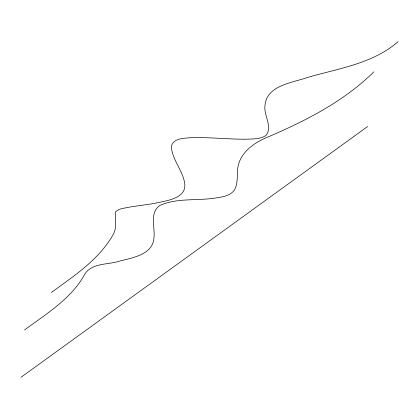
<?xml version="1.0" encoding="UTF-8"?>
<svg xmlns="http://www.w3.org/2000/svg" width="419" height="419" viewBox="0 0 419 419"><rect width="100%" height="100%" fill="white"/><g stroke="black" fill="none" stroke-linecap="round" stroke-linejoin="round"><path stroke-width="0.63" d="M373.848 71.874C344.318 100.969 307.085 120.117 269.407 136.39C253.139 142.685 236.51 154.517 237.526 173.943C237.107 179.489 237.306 185.491 234.169 190.346C229.795 196.176 221.902 196.993 215.23 198.067C196.888 200.911 177.164 197.731 159.854 205.446C149.143 212.915 155.302 227.308 153.941 238.039C152.673 254.464 133.174 257.669 120.326 260.88C108.924 264.913 92.777 262.551 85.162 273.544C71.859 298.433 46.535 313.69 24.517 329.957M398.05 41.68C372.952 63.657 338.463 68.459 307.457 77.473C292.336 82.873 266.075 85.371 264.934 106.033C263.802 115.77 272.832 126.774 266.023 135.437C259.911 139.517 252.086 138.872 245.073 139.234C233.954 139.202 222.85 138.422 211.747 137.93C201.9 137.579 191.965 137.065 182.181 138.542C177.31 139.176 171.172 141.8 171.413 147.614C172.801 160.309 182.385 170.318 184.659 182.815C187.251 198.905 165.814 200.675 154.894 203.309C146.299 204.797 137.631 205.792 129.021 207.185C124.433 208.369 118.619 208.253 115.325 212.129C115.183 219.965 117.346 228.444 112.522 235.677C98.303 260.183 73.639 276.152 51.307 292.53M20.95 377.32L367.693 126.47"/></g></svg>
